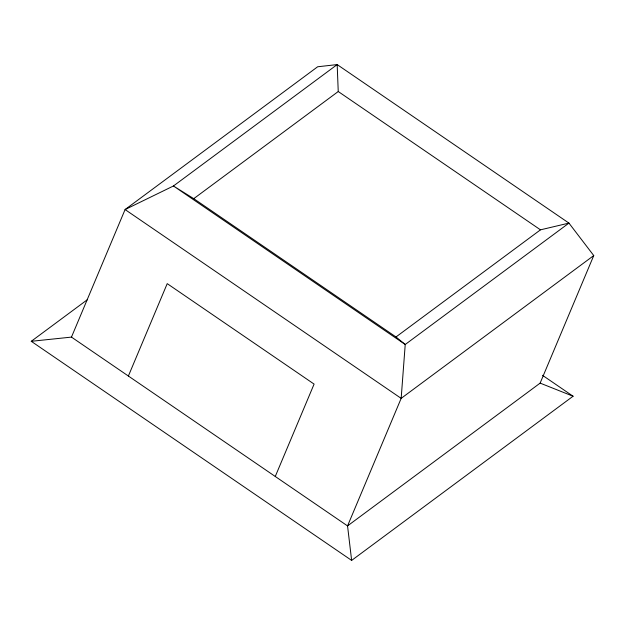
<?xml version="1.0" encoding="UTF-8"?>
<svg xmlns="http://www.w3.org/2000/svg" width="625" height="625" viewBox="0 0 625 625"><rect width="100%" height="100%" fill="white"/><g stroke="black" fill="none" stroke-linecap="round" stroke-linejoin="round"><path stroke-width="0.94" d="M351.641 560.414L31.25 341.305L71.469 337.102L125.086 209.555L317.672 66.766L337.172 64.586L568.945 223.102L593.75 255.57L540.133 383.117L347.547 525.914L351.641 560.414L573.078 396.227L542.492 375.305M128.383 376.023L167.219 283.641L314.094 384.094L275.266 476.477M71.469 337.102L347.547 525.914L401.164 398.367L405.227 344.492L173.445 185.984L193.758 198.656L338.242 91.523L337.172 64.586L173.445 185.984L125.086 209.555L401.164 398.367L593.75 255.57M31.25 341.305L87.586 299.531M395.992 336.961L540.477 229.836L568.945 223.102L405.227 344.492L395.992 336.961L193.758 198.656M540.133 383.117L573.078 396.227M338.242 91.523L540.477 229.836"/></g></svg>
